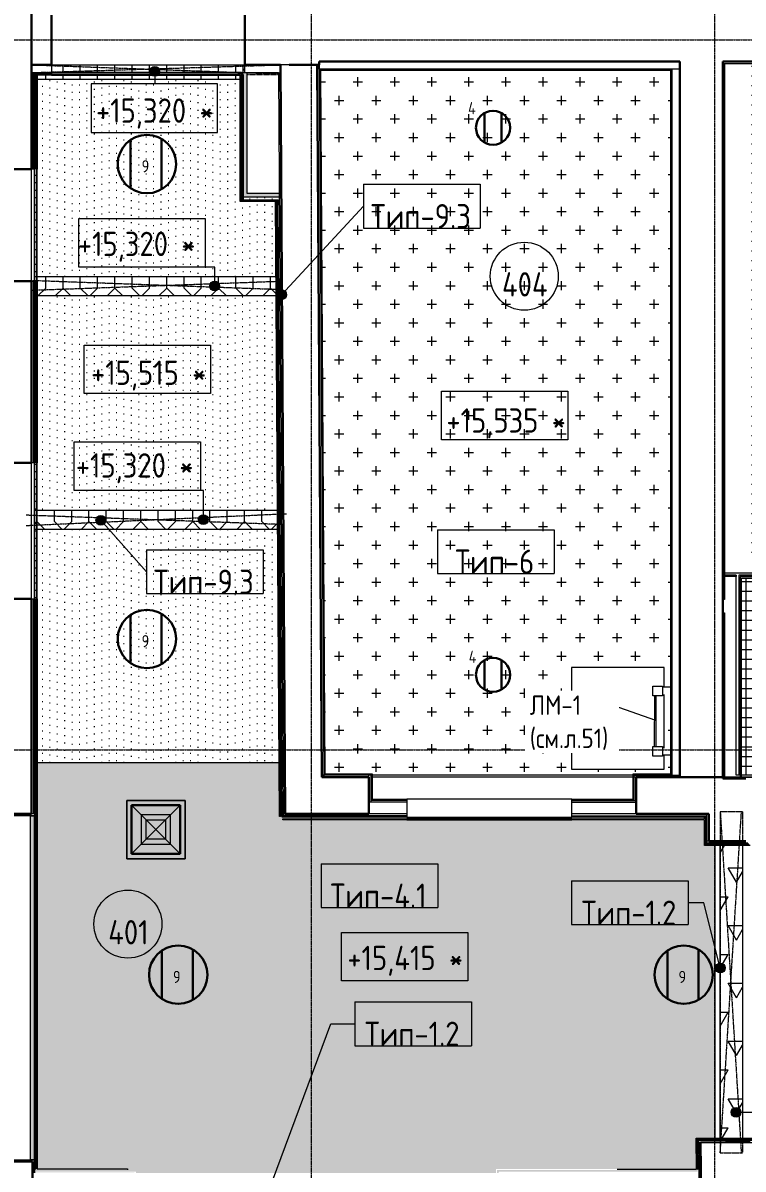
# Model space of a CAD drawing. Header units: millimetres. Extents: x -10051 to 73829, y -4843 to 44223.
# Drawn here: x 32 to 7440, y 8632 to 20419 of the extents above; entities that cross this region are included whole.
import ezdxf

# ---------------------------------------------------------------- set-up
doc = ezdxf.new("R2010")
doc.units = ezdxf.units.MM
for name, pattern in [('ADSK_Линия сетки', [25, 20, -2.5, 0, -2.5]), ('ADSK_Штрих_ш3 п1_5', [4.5, 3, -1.5]), ('ADSK_Штрихпунктирная 2 точки_ш15 п1_5 п1_5 п1_5', [19.5, 15, -1.5, 0, -1.5, 0, -1.5])]:
    doc.linetypes.add(name, pattern=pattern)
for name, color, linetype, lineweight in [('Аннотация', 7, 'Continuous', 20), ('Каркас', 7, 'Continuous', 18), ('Марки', 7, 'Continuous', 20), ('Марки помещений', 7, 'Continuous', 20), ('Оборудование', 7, 'Continuous', 18), ('Оси', 7, 'Continuous', 9), ('Отметки', 7, 'Continuous', 9), ('Перекрытие', 7, 'Continuous', 18), ('Потолки', 7, 'Continuous', 9), ('Потолки штриховка', 7, 'Continuous', 9), ('Стены внутренние', 7, 'Continuous', 18), ('Стены наружные', 7, 'Continuous', 18), ('Стены несущие', 7, 'Continuous', 30), ('Стены отделка', 7, 'Continuous', 30), ('Стены перегородки', 7, 'Continuous', 30), ('Стены штриховка', 7, 'Continuous', 9), ('Узлы', 7, 'Continuous', 18)]:
    doc.layers.add(name, color=color, linetype=linetype, lineweight=lineweight)
doc.layers.add('Линии', color=7, linetype='Continuous', lineweight=9, true_color=0x00a600)
doc.styles.add('GOST Common_1', font='GOST_Common.ttf', dxfattribs={"width": 0.9, "height": 250})
doc.styles.add('GOST Common_2', font='GOST_Common.ttf', dxfattribs={"width": 0.9, "height": 250})
doc.styles.add('GOST Common_3', font='GOST_Common.ttf', dxfattribs={"width": 0.9, "height": 200})
doc.styles.add('GOST Common_4', font='GOST_Common.ttf', dxfattribs={"width": 0.9, "height": 200})
doc.styles.add('GOST Common_B', font='', dxfattribs={"width": 0.9, "height": 250})
doc.styles.get('GOST Common_B').set_extended_font_data('GOST Common', bold=True)
pattern_1 = [(0, (0, 762), (762, 76.2), [7.62, -373.38, 7.62, -373.38]), (0, (76.2, 91.44), (762, 76.2), [7.62, -220.98, 7.62, -525.78]), (0, (152.4, 106.68), (762, 76.2), [7.62, -68.58, 7.62, -678.18]), (0, (457.2, 60.96), (762, 76.2), [7.62, -220.98, 7.62, -525.78]), (0, (533.4, 45.72), (762, 76.2), [7.62, -68.58, 7.62, -678.18])]

# ---------------------------------------------------------------- blocks, each defined once
blk = doc.blocks.new('Стремянка - серия 1_450_3-7_94 - Стремянка СГ-30 2-1906791-План потолков 4-го этажа')
at = {"layer": 'Оборудование'}
for p, q in [((-10, -50), (-10, 50)), ((-10, 50), (90, 50)), ((90, 50), (90, -50)), ((610, 34), (90, 34)), ((90, 16), (610, 16)), ((610, 50), (710, 50)), ((610, -50), (610, 50)), ((710, 50), (710, -50)), ((90, -50), (-10, -50)), ((0, -137), (0, -50)), ((710, -50), (610, -50)), ((700, -136), (700, -50))]:
    blk.add_line(p, q, dxfattribs=at)
blk = doc.blocks.new('Типовая двутавровая балка _АСТО 20-93_ Балки - 100х200Н Б-12-2273928-План потолков 4-го этажа')
at = {"layer": 'Каркас'}
for p, q in [((896, 3), (876, 3)), ((896, -4), (876, -4))]:
    blk.add_line(p, q, dxfattribs=at)
at = {"layer": 'Каркас', "color": 8, "linetype": 'ADSK_Штрих_ш3 п1_5', "lineweight": 9, "true_color": 0x808080}
blk.add_line((916, -50), (1242, -50), dxfattribs=at)
blk = doc.blocks.new('ADSK_Марка_Помещение_ОдноЗначение - Номер-159740-План потолков 4-го этажа')
at = {"layer": 'Марки помещений'}
blk.add_circle((0, 0), 3.5, dxfattribs=at)
blk = doc.blocks.new('Высотные отметки - Рамка-12095-План потолков 4-го этажа')
at = {"layer": 'Аннотация'}
for p, q in [((-6.5, 0), (-6.5, 5)), ((-6.5, 5), (6.5, 5)), ((6.5, 5), (6.5, 0)), ((6.5, 0), (-6.5, 0))]:
    blk.add_line(p, q, dxfattribs=at)
blk = doc.blocks.new('ADSK_Марка_Потолок - ADSK_Марка и Смещение от уровня-155896-План потолков 4-го этажа')
at = {"layer": 'Марки'}
for p, q in [((-6, 4.5), (-6, 0)), ((-6, 4.5), (6, 4.5)), ((6, 4.5), (6, 0)), ((-6, 0), (6, 0))]:
    blk.add_line(p, q, dxfattribs=at)

msp = doc.modelspace()

# ---------------------------------------------------------------- hatches: boundary and pattern name
at = {"layer": 'Марки'}
h = msp.add_hatch(color=256, dxfattribs=at)
edge = h.paths.add_edge_path()
edge.add_arc((2692.62, 17623.281), 50, 0, 360)
h = msp.add_hatch(color=256, dxfattribs=at)
edge = h.paths.add_edge_path()
edge.add_arc((833.586, 15303.994), 50, 0, 360)
h = msp.add_hatch(color=256, dxfattribs=at)
edge = h.paths.add_edge_path()
edge.add_arc((7204.835, 10700.251), 50, 0, 360)
at = {"layer": 'Отметки'}
h = msp.add_hatch(color=256, dxfattribs=at)
edge = h.paths.add_edge_path()
edge.add_arc((1388.589, 19920.489), 50, 0, 360)
h = msp.add_hatch(color=256, dxfattribs=at)
edge = h.paths.add_edge_path()
edge.add_arc((2005.371, 17713.624), 50, 0, 360)
h = msp.add_hatch(color=256, dxfattribs=at)
edge = h.paths.add_edge_path()
edge.add_arc((1888.478, 15310.806), 50, 0, 360)
h = msp.add_hatch(color=256, dxfattribs=at)
edge = h.paths.add_edge_path()
edge.add_arc((7367.391, 9216.297), 50, 0, 360)
at = {"layer": 'Потолки штриховка', "lineweight": 18}
h = msp.add_hatch(dxfattribs=at)
h.set_pattern_fill('FP_49', color=256, style=0, pattern_type=2)
h.set_pattern_definition([(90, (88.9, 88.9), (-88.9, 266.7), [177.8, -355.6]), (135, (177.8, 0), (-266.7, -266.7), [125.724, -251.447]), (45, (177.8, 0), (-266.7, 266.7), [125.724, -251.447]), (45, (88.9, 266.7), (-266.7, 266.7), [125.724, -251.447]), (135, (266.7, 266.7), (-266.7, -266.7), [125.724, -251.447])])
h.paths.add_polyline_path([(2628.931, 15210.342), (2650.799, 15210.342), (2649.514, 15408.859), (180, 15408.859), (180, 15210.342), (2573.413, 15210.342)])
h.paths.add_polyline_path([(2660.799, 15210.342), (2678.8, 15210.342), (2677.514, 15408.859), (2659.514, 15408.859), (2660.388, 15273.859)])
h.paths.add_polyline_path([(170, 15210.342), (170, 15408.859), (152, 15408.859), (152, 15210.342)])
h.paths.add_polyline_path([(152, 17611.342), (170, 17611.342), (169.756, 17809.859), (152, 17809.859), (152, 17612.282)])
h.paths.add_polyline_path([(180, 17611.342), (2635.254, 17611.342), (2633.969, 17809.859), (180, 17809.859), (180, 17614.475)])
h.paths.add_polyline_path([(2645.255, 17611.342), (2663.255, 17611.342), (2661.97, 17809.859), (2643.969, 17809.859), (2644.614, 17710.342)])
h.paths.add_polyline_path([(2048.244, 19837.703), (2268.244, 19837.703), (2268.244, 19882.703), (180, 19882.703), (180, 19837.703), (1490.804, 19837.703)])
h.paths.add_polyline_path([(2280.244, 19837.703), (2289.244, 19838.164), (2289.244, 19887.703), (2294.244, 19887.703), (2294.244, 19987.703), (325.619, 19987.703), (325.932, 19907.703), (2280.244, 19907.703), (2280.244, 19838.994)])
h.paths.add_polyline_path([(170, 19837.703), (170, 19882.703), (152, 19882.703), (152, 19837.703)])
h.paths.add_polyline_path([(325.246, 19892.703), (2268.244, 19892.703), (2268.244, 19895.703), (152, 19895.703), (152, 19892.703), (261.832, 19892.703)])
h.paths.add_polyline_path([(150, 19895.703), (152, 19895.703), (150, 19897.703)])
h = msp.add_hatch(dxfattribs=at)
h.set_pattern_fill('FP_37', color=256, style=0, pattern_type=2)
h.set_pattern_definition([(0, (0, 0), (190.5, 190.5), [95.25, -285.75]), (90, (47.62, -47.62), (-190.5, 190.5), [95.25, -285.75])])
h.paths.add_polyline_path([(3092.377, 19930.655), (3092.299, 19932.655), (3090.364, 19932.655), (3092.364, 19930.668)])
h.paths.add_polyline_path([(6153.034, 12683.783), (6308, 12683.783), (6308, 12693.783), (6310, 12693.783), (6310, 12695.783), (6698, 12695.783), (6698, 12887.711), (6629.565, 12887.651), (6629.565, 12745.02), (5674.565, 12745.02), (5674.565, 13790.02), (6629.565, 13790.02), (6629.565, 13587.894), (6698, 13588.176), (6698, 19930.655), (3092.377, 19930.655), (3139.078, 12695.783), (3621.225, 12695.66), (3621.225, 12693.783), (3623.225, 12693.783), (3623.225, 12683.783), (6134.322, 12683.783)])
h.paths.add_polyline_path([(6700, 12693.783), (6700, 12695.783), (6698, 12695.783)])
h.paths.add_polyline_path([(3137.091, 12693.783), (3139.078, 12695.783), (3137.078, 12695.783)])
h.paths.add_polyline_path([(6698, 12962.711), (6698, 13512.713), (6629.565, 13512.649), (6629.565, 12962.891), (6689.717, 12962.733)])
h.paths.add_polyline_path([(6698, 19930.655), (6700, 19932.655), (6698, 19932.655)])
h = msp.add_hatch(dxfattribs=at)
h.set_pattern_fill('FP_35', color=256, style=0, pattern_type=2)
h.set_pattern_definition([(90, (8772.5, 16375.4), (100, -6e-15), []), (0, (8772.5, 16375.4), (0, -100), [])])
h.paths.add_polyline_path([(9649.706, 12683.264), (10135, 12683.264), (10135, 19404.534), (9750, 19404.534), (9750, 20002.525), (7527.388, 20002.525), (7527.388, 14970.09), (8905, 14970.09), (8905, 14955.09), (8910, 14955.09), (8910, 14725.105), (8905, 14725.105), (8905, 14710.105), (7410, 14710.105), (7410, 12683.264), (8905, 12683.264)])
h = msp.add_hatch(dxfattribs=at)
h.set_pattern_fill('FP_24', color=256, style=0, pattern_type=2)
h.set_pattern_definition(pattern_1)
h.paths.add_polyline_path([(152, 12814.342), (170, 12814.342), (170, 15210.342), (152, 15210.342), (152, 12825.613)])
h.paths.add_polyline_path([(325.246, 12814.342), (2666.311, 12814.342), (2650.799, 15210.342), (180, 15210.342), (180, 12814.342)])
h.paths.add_polyline_path([(2694.312, 12814.342), (2678.8, 15210.342), (2660.799, 15210.342), (2676.312, 12814.342), (2680.388, 12814.342)])
h.paths.add_polyline_path([(2475.409, 15408.859), (2649.514, 15408.859), (2635.254, 17611.342), (180, 17611.342), (180, 15408.859), (325.246, 15408.859)])
h.paths.add_polyline_path([(152, 15408.859), (170, 15408.859), (170, 17611.342), (152, 17611.342), (152, 15419.284)])
h.paths.add_polyline_path([(2659.514, 15408.859), (2677.514, 15408.859), (2663.255, 17611.342), (2645.255, 17611.342), (2658.971, 15492.77)])
h.paths.add_polyline_path([(2658.971, 17809.859), (2661.97, 17809.859), (2656.361, 18582), (2638.97, 18582), (2643.969, 17809.859), (2656.971, 17809.859)])
h.paths.add_polyline_path([(2334.244, 17809.859), (2633.969, 17809.859), (2628.931, 18582), (2270.244, 18582), (2270.244, 18584), (2268.244, 18584), (2268.244, 19837.703), (180, 19837.703), (180, 17809.859), (2299.244, 17809.859)])
h.paths.add_polyline_path([(170, 17809.859), (170, 19837.703), (152, 19837.703), (152, 17809.859)])
h.paths.add_polyline_path([(2658.958, 18582), (2658.971, 18582), (2658.958, 18584), (2656.971, 18582)])
h.paths.add_polyline_path([(2658.971, 18594), (2668.893, 18594), (2668.673, 18628), (2299.244, 18628), (2299.244, 18598), (2656.867, 18598), (2656.971, 18594), (2658.958, 18594)])
h.paths.add_polyline_path([(2289.244, 18594), (2289.244, 19837.703), (2280.244, 19837.703), (2280.244, 18594)])
h = msp.add_hatch(dxfattribs=at)
h.set_pattern_fill('FP_25', color=256, style=0, pattern_type=2)
h.set_pattern_definition(pattern_1)
h.paths.add_polyline_path([(1484.449, 8592.011), (4898.531, 8592.011), (4898.531, 8632.011), (6960.881, 8632.011), (6956.754, 8950), (7149.565, 8950), (7149.565, 11958.783), (7043.494, 11958.783), (7043.494, 12223.783), (2703.915, 12223.783), (2703.915, 12233.783), (7043.494, 12233.783), (7043.494, 12251.783), (2699.954, 12251.783), (2699.941, 12253.783), (2697.937, 12254.361), (2694.312, 12814.342), (2676.312, 12814.342), (2679.916, 12257.627), (2669.916, 12257.563), (2666.311, 12814.342), (180, 12814.342), (180, 8635), (1108.065, 8635), (1108.065, 8625), (161.565, 8625), (161.565, 8607), (1194.565, 8607), (1194.565, 8605), (1196.565, 8605), (1196.565, 8592.011)])
h.paths.add_polyline_path([(1175.082, 8592.011), (1179.565, 8592.011), (1179.565, 8595), (140, 8594.97), (140, 8592.011), (325.246, 8592.011)])
h.paths.add_polyline_path([(6974.245, 8604.011), (6976.272, 8602.011), (6976.012, 8604.011)])
h.paths.add_polyline_path([(4926.531, 8592.011), (4926.531, 8602.011), (4928.531, 8602.011), (4928.531, 8604.011), (6974.245, 8604.011), (6973.882, 8622.011), (4908.531, 8622.011), (4908.531, 8592.011)])
h.paths.add_polyline_path([(159.565, 8605), (161.565, 8607), (159.565, 8607)])
h.paths.add_polyline_path([(6971.95, 8632.011), (6973.882, 8632.011), (6970.882, 8935), (6971.95, 8935), (6971.95, 8937), (7149.565, 8937), (7149.168, 8940), (6966.885, 8940), (6970.882, 8632.011)])
h.paths.add_polyline_path([(170, 8635), (170, 12814.342), (152, 12814.342), (152, 12286.928), (161.565, 12286.928), (161.565, 8635)])
h.paths.add_polyline_path([(149.565, 8726.809), (149.565, 8726.928), (140, 8726.831)])
h.paths.add_polyline_path([(7056.494, 12251.783), (7058.494, 12253.783), (7056.494, 12253.783)])
h.paths.add_polyline_path([(7058.494, 11968.783), (7149.565, 11968.783), (7149.565, 11971.783), (7058.494, 11971.783), (7058.494, 11973.783), (7056.494, 11973.783), (7056.494, 12251.783), (7053.494, 12251.783), (7053.494, 11968.783)])
at = {"layer": 'Потолки штриховка', "lineweight": 18, "true_color": 0x787878}
h = msp.add_hatch(dxfattribs=at)
h.set_pattern_fill('FP_50', color=8, style=0, pattern_type=2)
h.set_pattern_definition([(60, (0, 0), (-171.45, 296.96), [171.45, -171.45]), (120, (0, 0), (-342.9, 6e-05), [171.45, -171.45]), (0, (-85.72, 148.48), (171.45, 296.96), [171.45, -171.45])])
h.paths.add_polyline_path([(16014.835, 8790.238), (16014.835, 8808.238), (15784.835, 8808.238), (15785.555, 8790.238)])
h.paths.add_polyline_path([(13119.116, 8790.238), (13214.835, 8790.238), (13214.835, 8808.238), (12984.835, 8808.238), (12985.553, 8790.238)])
h.paths.add_polyline_path([(10232.485, 8790.238), (10414.835, 8790.238), (10414.835, 8808.238), (10184.835, 8808.238), (10185.635, 8790.238)])
h.paths.add_polyline_path([(10414.835, 8818.238), (10414.835, 12203.264), (10184.835, 12203.264), (10184.835, 8818.238), (10232.485, 8818.238)])
h.paths.add_polyline_path([(15784.835, 8818.238), (16014.835, 8818.238), (16013.911, 12596.185), (15784.835, 12596.788), (15784.835, 8995.435)])
h.paths.add_polyline_path([(13214.835, 8818.238), (13214.835, 12590.554), (12984.835, 12591.159), (12984.835, 8818.238), (13146.378, 8818.238)])
h.paths.add_polyline_path([(7434.835, 8937), (7434.071, 8940), (7204.835, 8940), (7205.738, 8937), (7431.186, 8937)])
h.paths.add_polyline_path([(7225.892, 8950), (7434.835, 8950), (7434.835, 11958.783), (7204.835, 11958.783), (7204.835, 8950), (7206.715, 8950)])
h.paths.add_polyline_path([(21714.835, 10922.75), (21714.835, 10925.75), (21484.835, 10925.75), (21484.835, 10922.75), (21490.433, 10922.75)])
h.paths.add_polyline_path([(18734.835, 10922.75), (18964.835, 10922.75), (18964.835, 10925.75), (18734.835, 10925.75)])
h.paths.add_polyline_path([(18742.165, 10935.75), (18964.835, 10935.75), (18964.835, 12588.416), (18734.835, 12589.022), (18734.835, 10935.75)])
h.paths.add_polyline_path([(21484.835, 10935.75), (21714.835, 10935.75), (21714.835, 12581.176), (21484.835, 12581.782), (21484.835, 11788.8)])
h.paths.add_polyline_path([(7278.494, 11968.783), (7434.835, 11968.783), (7433.933, 11971.783), (7204.835, 11971.783), (7204.835, 11968.783)])
h.paths.add_polyline_path([(10414.835, 12213.264), (10414.035, 12216.264), (10184.835, 12216.264), (10184.835, 12213.264), (10413.835, 12213.264)])
h.paths.add_polyline_path([(13214.835, 12600.554), (13213.716, 12603.557), (12984.835, 12604.159), (12984.835, 12601.159), (13213.536, 12600.557)])
at = {"layer": 'Стены внутренние'}
for points in [[(2334.244, 18628), (2334.244, 19907.703), (2294.244, 19907.703), (2294.244, 18628), (2299.244, 18633), (2299.244, 18628)], [(2668.673, 18628), (2668.414, 18668), (2334.244, 18668), (2334.244, 18628), (2660.388, 18628)], [(130.495, 8726.928), (149.565, 8726.928), (149.565, 12263.959), (109.565, 12263.959), (109.565, 8726.928)]]:
    msp.add_hatch(color=256, dxfattribs=at).paths.add_polyline_path(points)
at = {"layer": 'Узлы', "true_color": 0x939393}
h = msp.add_hatch(color=252, dxfattribs=at)
h.paths.add_polyline_path([(1099.565, 11823.783), (1699.565, 11823.783), (1699.565, 12423.783), (1099.565, 12423.783), (1099.565, 11873.783)])
h.paths.add_polyline_path([(1149.565, 11873.783), (1149.565, 12373.783), (1649.565, 12373.783), (1649.565, 11873.783)])
h.paths.add_polyline_path([(1249.565, 11973.783), (1549.565, 11973.783), (1549.565, 12273.783), (1249.565, 12273.783), (1249.565, 12023.783)])
h.paths.add_polyline_path([(1499.565, 12023.783), (1299.565, 12023.783), (1299.565, 12223.783), (1499.565, 12223.783)])

# ---------------------------------------------------------------- linework, layer by layer
at = {"layer": 'Аннотация', "lineweight": 9}
for p, q in [((6103.445, 13398.726), (5775.573, 13398.726)), ((6541.941, 13246.142), (6103.445, 13398.726))]:
    msp.add_line(p, q, dxfattribs=at)
at = {"layer": 'Линии', "color": 7, "linetype": 'ADSK_Штрихпунктирная 2 точки_ш15 п1_5 п1_5 п1_5'}
for p, q in [((120, 19987.703), (2678.301, 19894.459)), ((120, 19907.703), (2680, 19987.703)), ((120, 17670), (2694.358, 17763.829)), ((130, 17771.342), (2674.82, 17678.589)), ((64.565, 15250.342), (2741.804, 15371.964)), ((2690.476, 15260.342), (64.565, 15356.05)), ((7204.835, 12306.839), (7421.305, 8797.821)), ((7204.835, 8797.821), (7422.946, 12306.839)), ((7434.835, 12306.839), (7204.835, 12306.839)), ((7204.835, 12306.839), (7204.835, 8797.821)), ((7434.835, 12306.839), (7434.835, 8797.821)), ((7204.835, 8797.821), (7434.835, 8797.821))]:
    msp.add_line(p, q, dxfattribs=at)
at = {"layer": 'Линии', "color": 1, "lineweight": 30, "true_color": 0xff0000}
for p, q in [((4779.094, 19189.669), (4779.094, 19491.725)), ((4954.094, 19188.624), (4954.094, 19492.77)), ((1138.898, 14331.713), (1138.898, 13835.332)), ((1458.898, 13824.57), (1458.898, 14342.475)), ((4779.094, 13563.261), (4779.094, 13865.318)), ((4954.094, 13562.216), (4954.094, 13866.363)), ((6660.841, 10878.945), (6660.841, 10382.564)), ((6980.841, 10371.802), (6980.841, 10889.706))]:
    msp.add_line(p, q, dxfattribs=at)
at = {"layer": 'Линии', "color": 5, "lineweight": 30, "true_color": 0x0000ff}
for p, q in [((1138.898, 19215.268), (1138.898, 18718.887)), ((1458.898, 18708.125), (1458.898, 19226.029)), ((1649.565, 12373.783), (1149.565, 12373.783)), ((1149.565, 12373.783), (1149.565, 11873.783)), ((1649.565, 11873.783), (1649.565, 12373.783)), ((1149.565, 11873.783), (1649.565, 11873.783)), ((1460.841, 10878.945), (1460.841, 10382.564)), ((1780.841, 10371.802), (1780.841, 10889.706))]:
    msp.add_line(p, q, dxfattribs=at)
at = {"layer": 'Линии', "color": 7, "lineweight": 18}
for p, q in [((1099.565, 12423.783), (1699.565, 12423.783)), ((1099.565, 11823.783), (1099.565, 12423.783)), ((1699.565, 12423.783), (1699.565, 11823.783)), ((1149.565, 12373.783), (1649.565, 11873.783)), ((1649.565, 12373.783), (1149.565, 11873.783)), ((1699.565, 11823.783), (1099.565, 11823.783))]:
    msp.add_line(p, q, dxfattribs=at)
at = {"layer": 'Линии', "color": 7}
for p, q in [((1699.565, 12423.783), (1099.565, 12423.783)), ((1099.565, 12423.783), (1099.565, 11823.783)), ((1699.565, 11823.783), (1699.565, 12423.783)), ((1149.565, 11873.783), (1149.565, 12373.783)), ((1149.565, 12373.783), (1649.565, 12373.783)), ((1249.565, 12273.783), (1249.565, 11973.783)), ((1549.565, 12273.783), (1249.565, 12273.783)), ((1549.565, 11973.783), (1549.565, 12273.783)), ((1649.565, 12373.783), (1649.565, 11873.783)), ((1299.565, 12223.783), (1499.565, 12223.783)), ((1299.565, 12023.783), (1299.565, 12223.783)), ((1499.565, 12223.783), (1499.565, 12023.783)), ((1499.565, 12023.783), (1299.565, 12023.783)), ((1249.565, 11973.783), (1549.565, 11973.783)), ((1099.565, 11823.783), (1699.565, 11823.783)), ((1649.565, 11873.783), (1149.565, 11873.783))]:
    msp.add_line(p, q, dxfattribs=at)
at = {"layer": 'Линии', "color": 1, "lineweight": 30, "true_color": 0xff0000}
for centre, radius in [((4867.499, 19340.697), 175), ((1307.426, 14083.523), 300), ((4867.499, 13714.289), 175), ((6829.369, 10630.754), 300)]:
    msp.add_circle(centre, radius, dxfattribs=at)
at = {"layer": 'Линии', "color": 5, "lineweight": 30, "true_color": 0x0000ff}
for centre in [(1307.426, 18967.077), (1629.369, 10630.754)]:
    msp.add_circle(centre, 300, dxfattribs=at)
at = {"layer": 'Марки'}
for p, q in [((2692.62, 17623.281), (3535.387, 18533.922)), ((833.586, 15303.994), (1302.315, 14774.527)), ((7035.651, 11370.752), (6876.544, 11370.752)), ((7204.835, 10700.251), (7035.651, 11370.752)), ((2600.375, 8511), (3200.463, 10125.863)), ((3200.463, 10125.863), (3446.454, 10125.863))]:
    msp.add_line(p, q, dxfattribs=at)
for centre in [(2692.62, 17623.281), (833.586, 15303.994), (7204.835, 10700.251)]:
    msp.add_circle(centre, 50, dxfattribs=at)
at = {"layer": 'Оси', "linetype": 'ADSK_Линия сетки'}
for p, q in [((2999.565, -3698.875), (2999.565, 44222.998)), ((7149.565, -3698.875), (7149.565, 21707.143)), ((-9251.096, 20245), (56004.853, 20245)), ((-9251.096, 12945), (56004.853, 12945))]:
    msp.add_line(p, q, dxfattribs=at)
at = {"layer": 'Отметки', "lineweight": 20}
for p, q in [((1388.589, 19920.489), (1388.589, 19791.613)), ((1388.589, 19791.613), (1384.481, 19791.613)), ((2005.371, 17906.01), (1257.321, 17906.01)), ((2005.371, 17713.624), (2005.371, 17906.01)), ((1888.478, 15610.74), (1208.188, 15610.74)), ((1888.478, 15310.806), (1888.478, 15610.74)), ((7367.391, 9216.297), (7725.239, 9216.297))]:
    msp.add_line(p, q, dxfattribs=at)
at = {"layer": 'Отметки'}
for centre in [(1388.589, 19920.489), (2005.371, 17713.624), (1888.478, 15310.806), (7367.391, 9216.297)]:
    msp.add_circle(centre, 50, dxfattribs=at)
at = {"layer": 'Перекрытие'}
for p, q in [((7410.02, 12663.605), (7250, 12663.605)), ((10123.006, 12663.605), (7422, 12663.605))]:
    msp.add_line(p, q, dxfattribs=at)
at = {"layer": 'Потолки'}
for p, q in [((2294.244, 19987.703), (2294.244, 19907.703)), ((170, 19837.703), (152, 19837.703)), ((2268.244, 19837.703), (180, 19837.703)), ((2289.244, 19837.703), (2280.244, 19837.703)), ((152, 17809.859), (170, 17809.859)), ((180, 17809.859), (2633.969, 17809.859)), ((2643.969, 17809.859), (2661.97, 17809.859)), ((170, 17611.342), (151.836, 17611.342)), ((2635.254, 17611.342), (180, 17611.342)), ((2663.255, 17611.342), (2645.255, 17611.342)), ((152, 15408.859), (170, 15408.859)), ((180, 15408.859), (2649.514, 15408.859)), ((2659.514, 15408.859), (2677.514, 15408.859)), ((170, 15210.342), (152, 15210.342)), ((2650.799, 15210.342), (180, 15210.342)), ((2678.8, 15210.342), (2660.799, 15210.342)), ((7410, 14710.105), (8905, 14710.105)), ((6629.565, 13790.02), (5674.565, 13790.02)), ((5674.565, 13790.02), (5674.565, 12745.02)), ((6629.565, 13587.894), (6629.565, 13790.02)), ((6629.565, 12962.272), (6629.565, 13513.295)), ((6629.565, 12745.02), (6629.565, 12887.891)), ((152, 12814.342), (170, 12814.342)), ((180, 12814.342), (2666.311, 12814.342)), ((2676.312, 12814.342), (2694.489, 12814.342)), ((5674.565, 12745.02), (6629.565, 12745.02)), ((6308, 12683.783), (3623.225, 12683.783)), ((10135, 12683.264), (7410, 12683.264)), ((7149.565, 11971.783), (7149.565, 11968.783)), ((7149.565, 11958.783), (7149.565, 8950)), ((7204.835, 11968.783), (7204.835, 11971.783)), ((7204.835, 8950), (7204.835, 11958.783)), ((7434.835, 11971.783), (7434.835, 11968.783)), ((7434.835, 11958.783), (7434.835, 8950)), ((7149.565, 8940), (7149.565, 8937)), ((7204.835, 8937), (7204.835, 8940)), ((7434.835, 8940), (7434.835, 8937))]:
    msp.add_line(p, q, dxfattribs=at)
at = {"layer": 'Стены внутренние'}
for p, q in [((325.932, 19987.703), (2313.932, 19987.703)), ((2268.244, 19892.703), (325.619, 19892.703)), ((325.619, 19882.703), (2268.244, 19882.703)), ((120, 17764.327), (120, 18914.327)), ((170, 18914.327), (170, 17764.327)), ((180, 17764.327), (180, 18914.327)), ((120, 14495.002), (120, 15895.002)), ((170, 15895.002), (170, 14495.002)), ((180, 14495.002), (180, 15895.002)), ((6308, 12663.783), (3623.225, 12663.783)), ((5680, 12233.783), (3980, 12233.783)), ((3980, 12223.783), (5680, 12223.783))]:
    msp.add_line(p, q, dxfattribs=at)
at = {"layer": 'Стены наружные'}
for p, q in [((2280.244, 19907.703), (325.619, 19907.703)), ((325.619, 19895.703), (2268.244, 19895.703)), ((2268.244, 19895.703), (2268.244, 19907.703)), ((2268.244, 19895.703), (2268.244, 19892.703)), ((2280.244, 19882.703), (2280.244, 19907.703)), ((152, 17764.327), (152, 18914.327)), ((152, 14495.002), (152, 15895.002)), ((7422, 12660.264), (7422, 14713.105)), ((7422, 14713.105), (8922, 14713.105)), ((7410, 12681.264), (7410, 12648.783)), ((10123, 12660.264), (7422, 12660.264)), ((5680, 12435.783), (3980, 12435.783)), ((3980, 12251.783), (5680, 12251.783))]:
    msp.add_line(p, q, dxfattribs=at)
at = {"layer": 'Стены несущие'}
for p, q in [((120, 25594), (120, 18914.327)), ((325.932, 20497.703), (325.932, 19987.703)), ((2313.932, 19987.703), (2313.932, 20497.703)), ((325.932, 19987.703), (120, 19987.703)), ((2680, 19987.703), (2313.932, 19987.703)), ((2729.739, 12283.783), (2680, 19987.703)), ((2772.436, 19987.297), (2772.434, 19987.703)), ((2772.434, 19987.703), (3060.008, 19987.703)), ((3079.685, 19988.858), (2772.436, 19987.297)), ((3060.008, 19987.703), (3107.293, 12663.783)), ((3079.685, 20022.655), (6789.685, 20022.655)), ((3079.685, 19988.858), (3079.685, 20022.655)), ((6790, 20022.525), (3362.265, 20022.525)), ((6790, 12663.783), (6790, 20022.525)), ((7716.067, 20022.525), (7230, 20022.525)), ((7230, 20022.525), (7230, 12648.783)), ((120, 18914.327), (-390, 18914.327)), ((-390, 17764.327), (120, 17764.327)), ((120, 17764.327), (120, 15895.002)), ((120, 15895.002), (-390, 15895.002)), ((-390, 14495.002), (120, 14495.002)), ((120, 14495.002), (120, 12283.783)), ((3107.293, 12663.783), (3591.225, 12663.783)), ((3591.225, 12663.783), (3591.225, 12283.783)), ((6339.565, 12283.783), (6339.565, 12663.783)), ((7230, 12663.783), (6339.565, 12663.783)), ((7230, 12648.783), (7468.494, 12648.783)), ((120, 12283.783), (-390, 12283.783)), ((3591.225, 12283.783), (2729.739, 12283.783)), ((7088.494, 12283.783), (6339.565, 12283.783)), ((7088.494, 12003.783), (7088.494, 12283.783)), ((7468.494, 12003.783), (7088.494, 12003.783)), ((7002.343, 8904.915), (7512.3, 8911.534)), ((7087.192, 2367.242), (7002.343, 8904.915)), ((-6266.795, 8708.59), (130.495, 8708.59)), ((130.495, 8708.59), (137.24, 7290.186))]:
    msp.add_line(p, q, dxfattribs=at)
at = {"layer": 'Стены отделка', "lineweight": 9}
for p, q in [((120, 19987.703), (325.619, 19987.703)), ((325.619, 19987.703), (325.619, 19895.703)), ((2314.244, 19907.703), (2314.244, 19987.703)), ((2680, 19987.703), (2680, 19907.703)), ((3060.008, 19987.703), (3080.008, 19987.832)), ((3107.284, 12663.783), (3060.008, 19987.703)), ((3079.685, 19942.655), (3079.685, 19988.858)), ((3090.299, 19942.655), (3079.685, 19942.655)), ((3080.008, 19987.832), (3127.284, 12663.912)), ((3092.377, 19930.655), (3139.078, 12695.783)), ((6698, 19930.655), (3092.377, 19930.655)), ((6698, 12695.783), (6698, 19930.655)), ((6790, 19942.655), (6700, 19942.655)), ((6710, 12683.783), (6710, 19942.655)), ((6789.685, 20022.655), (6789.685, 19942.655)), ((7230, 20002.525), (7716.067, 20002.525)), ((7250, 20002.525), (7250, 14490.081)), ((120, 19907.703), (325.619, 19907.703)), ((140, 19907.703), (325.619, 19907.703)), ((140, 19895.703), (140, 19907.703)), ((325.619, 19895.703), (152, 19895.703)), ((152, 19895.703), (152, 19892.703)), ((152, 19892.703), (325.619, 19892.703)), ((152, 19882.703), (152, 18914.327)), ((170, 19882.703), (152, 19882.703)), ((170, 18914.327), (170, 19882.703)), ((325.619, 19882.703), (180, 19882.703)), ((180, 19882.703), (180, 18914.327)), ((325.619, 19892.703), (325.619, 19882.703)), ((2268.244, 18584), (2268.244, 19882.703)), ((2268.244, 19882.703), (2280.244, 19882.703)), ((2280.244, 19882.703), (2280.244, 18594)), ((2289.244, 18588), (2289.244, 19887.703)), ((2289.244, 19887.703), (2299.244, 19887.703)), ((2294.244, 18628), (2294.244, 19907.703)), ((2294.244, 19907.703), (2660.388, 19907.703)), ((2299.244, 19887.703), (2299.244, 18598)), ((2334.244, 19907.703), (2334.244, 18668)), ((2660.388, 19907.703), (2709.877, 12263.783)), ((2680, 19907.703), (2680.388, 19907.703)), ((2680.388, 19907.703), (2729.748, 12283.783)), ((152, 18914.327), (120, 18914.327)), ((180, 18914.327), (170, 18914.327)), ((2678.117, 18628), (2294.244, 18628)), ((2334.244, 18668), (2678.117, 18668)), ((2678.117, 18668), (2678.117, 18628)), ((2656.971, 18582), (2270.244, 18582)), ((2280.244, 18594), (2668.893, 18594)), ((2628.931, 18588), (2289.244, 18588)), ((2299.244, 18598), (2656.867, 18598)), ((2669.916, 12257.563), (2628.931, 18588)), ((2656.932, 18588), (2638.931, 18588)), ((2638.931, 18588), (2679.916, 12257.627)), ((2656.867, 18598), (2656.932, 18588)), ((2697.941, 12253.783), (2656.971, 18582)), ((120, 17764.327), (152, 17764.327)), ((152, 17764.327), (152, 15895.002)), ((170, 15895.002), (170, 17764.327)), ((170, 17764.327), (180, 17764.327)), ((180, 17764.327), (180, 15895.002)), ((152, 15895.002), (120, 15895.002)), ((180, 15895.002), (170, 15895.002)), ((7250, 14765.105), (8870, 14765.105)), ((7370, 14725.105), (7250, 14725.105)), ((7370, 12681.264), (7370, 14725.105)), ((8910, 14725.105), (7410, 14725.105)), ((7410, 14725.105), (7410, 12681.264)), ((120, 14495.002), (152, 14495.002)), ((152, 14495.002), (152, 12283.783)), ((170, 8635), (170, 14495.002)), ((170, 14495.002), (180, 14495.002)), ((180, 14495.002), (180, 8635)), ((7250, 14490.081), (7230, 14490.081)), ((7230, 14352.581), (7250, 14352.581)), ((7250, 14352.581), (7250, 12648.783)), ((3127.284, 12663.912), (3107.284, 12663.783)), ((3117.284, 12663.783), (3117.284, 12683.783)), ((3611.225, 12683.783), (3117.284, 12683.783)), ((3139.078, 12695.783), (3621.225, 12695.783)), ((3591.225, 12663.783), (3591.225, 12683.783)), ((3611.225, 12683.783), (3611.225, 12403.783)), ((3623.225, 12693.783), (3623.225, 12435.783)), ((6308, 12435.783), (6308, 12693.783)), ((6310, 12695.783), (6698, 12695.783)), ((6320, 12423.783), (6320, 12683.783)), ((6320, 12683.783), (6790, 12683.783)), ((6339.565, 12663.783), (6320, 12663.783)), ((6340, 12663.783), (6340, 12403.783)), ((7410, 12681.264), (7370, 12681.264)), ((3621.225, 12423.783), (3611.225, 12423.783)), ((3623.225, 12435.783), (3980, 12435.783)), ((3980, 12435.783), (3980, 12403.783)), ((5680, 12403.783), (5680, 12435.783)), ((5680, 12435.783), (6308, 12435.783)), ((6320, 12423.783), (6340, 12423.783)), ((149.565, 12263.783), (-270, 12263.783)), ((109.565, 8726.928), (109.565, 12263.959)), ((109.565, 12263.959), (149.565, 12263.959)), ((140, 12283.783), (120, 12283.783)), ((149.565, 12283.783), (149.565, 12286.928)), ((149.565, 12286.928), (161.565, 12286.928)), ((152, 12283.783), (149.565, 12283.783)), ((149.565, 8595), (149.565, 12263.959)), ((161.565, 12286.928), (161.565, 8635)), ((2700, 12283.783), (2729.739, 12283.783)), ((2700, 12263.783), (2700, 12283.783)), ((2709.877, 12263.783), (2700, 12263.783)), ((2729.748, 12283.783), (2709.748, 12283.653)), ((3980, 12283.783), (3980, 12251.783)), ((5680, 12251.783), (5680, 12283.783)), ((7056.494, 12263.783), (7068.494, 12263.783)), ((7068.494, 11983.783), (7068.494, 12283.783)), ((2679.916, 12257.627), (2669.916, 12257.563)), ((3980, 12251.783), (2699.954, 12251.783)), ((2703.915, 12233.783), (3980, 12233.783)), ((2703.915, 12223.783), (2703.915, 12233.783)), ((3980, 12223.783), (2703.915, 12223.783)), ((3980, 12233.783), (3980, 12223.783)), ((7043.494, 12251.783), (5680, 12251.783)), ((5680, 12233.783), (7043.494, 12233.783)), ((5680, 12223.783), (5680, 12233.783)), ((7043.494, 12223.783), (5680, 12223.783)), ((7043.494, 12233.783), (7043.494, 12251.783)), ((7043.494, 11958.783), (7043.494, 12223.783)), ((7056.494, 12251.783), (7053.494, 12251.783)), ((7053.494, 12251.783), (7053.494, 11968.783)), ((7056.494, 11973.783), (7056.494, 12251.783)), ((7513.494, 11958.783), (7043.494, 11958.783)), ((7053.494, 11968.783), (7503.494, 11968.783)), ((7498.494, 11971.783), (7058.494, 11971.783)), ((7088.494, 12003.783), (7068.494, 12003.783)), ((7488.494, 11983.783), (7068.494, 11983.783)), ((6960.881, 8632.011), (6956.754, 8950)), ((6956.754, 8950), (7565, 8950)), ((6966.885, 8940), (6970.882, 8632.011)), ((7555, 8940), (6966.885, 8940)), ((6973.882, 8632.011), (6969.95, 8935)), ((6971.924, 8937), (7550, 8937)), ((6982.081, 8925), (7091.15, 521.106)), ((7540, 8925), (6982.081, 8925)), ((6982.34, 8905), (6982.34, 8925)), ((6982.34, 8905), (7540, 8905)), ((6982.345, 8904.656), (7002.343, 8904.915)), ((7002.343, 8904.915), (7111.148, 521.365)), ((-249.952, 8727.764), (150.408, 8726.806)), ((149.565, 8726.928), (109.565, 8726.928)), ((150.408, 8726.806), (151.035, 8595.065)), ((130.503, 8706.854), (-249.999, 8707.764)), ((161.565, 8635), (170, 8635)), ((180, 8635), (1108.065, 8635)), ((1108.065, 8635), (1108.065, 8625)), ((6146.031, 8632.011), (6960.881, 8632.011)), ((6970.882, 8632.011), (6973.882, 8632.011))]:
    msp.add_line(p, q, dxfattribs=at)
at = {"layer": 'Стены перегородки', "lineweight": 18}
for p, q in [((3980, 12403.783), (3591.225, 12403.783)), ((3980, 12403.783), (3980, 12283.783)), ((5680, 12283.783), (5680, 12403.783)), ((5680, 12403.783), (6340, 12403.783)), ((6340, 12403.783), (6340, 12283.783)), ((3980, 12283.783), (3591.225, 12283.783)), ((6339.565, 12283.783), (5680, 12283.783))]:
    msp.add_line(p, q, dxfattribs=at)
at = {"layer": 'Стены штриховка'}
for p, q in [((2772.434, 19987.703), (2680, 19987.703)), ((6700, 19942.655), (3090.299, 19942.655)), ((3090.364, 19932.655), (3137.091, 12693.783)), ((6700, 19932.655), (3090.364, 19932.655)), ((6700, 12693.783), (6700, 19932.655)), ((140, 18914.327), (140, 19895.703)), ((140, 19892.703), (152, 19892.703)), ((140, 19882.703), (152, 19882.703)), ((325.619, 19897.703), (150, 19897.703)), ((150, 19897.703), (150, 19892.703)), ((150, 19882.703), (150, 18914.327)), ((2270.244, 18582), (2270.244, 19882.703)), ((2658.958, 18584), (2268.244, 18584)), ((2268.244, 18582), (2268.244, 18584)), ((2270.244, 18582), (2268.244, 18582)), ((2699.954, 12251.783), (2658.958, 18584)), ((140, 17764.327), (140, 15895.002)), ((150, 17764.327), (150, 15895.002)), ((7370, 14738.105), (7250, 14738.105)), ((7370, 14738.105), (7370, 14725.105)), ((8897, 14738.105), (7397, 14738.105)), ((7397, 14738.105), (7397, 12681.264)), ((140, 14495.002), (140, 12283.783)), ((150, 14495.002), (150, 12283.783)), ((3137.091, 12693.783), (3623.225, 12693.783)), ((3621.225, 12695.783), (3621.225, 12433.783)), ((3621.225, 12695.783), (3623.225, 12695.783)), ((3623.225, 12695.783), (3623.225, 12693.783)), ((6308, 12693.783), (6308, 12695.783)), ((6308, 12695.783), (6310, 12695.783)), ((6308, 12693.783), (6700, 12693.783)), ((6310, 12433.783), (6310, 12695.783)), ((3621.225, 12433.783), (3980, 12433.783)), ((3980, 12423.783), (3621.225, 12423.783)), ((5680, 12433.783), (6310, 12433.783)), ((5680, 12423.783), (6320, 12423.783)), ((149.565, 12283.783), (140, 12283.783)), ((149.565, 12283.783), (149.565, 12263.959)), ((159.565, 12286.928), (159.565, 8635)), ((3980, 12263.783), (2709.877, 12263.783)), ((5680, 12263.783), (7056.494, 12263.783)), ((7043.494, 12263.783), (7043.494, 12251.783)), ((7053.494, 12263.783), (7053.494, 12251.783)), ((3980, 12253.783), (2697.941, 12253.783)), ((2697.954, 12251.783), (2697.941, 12253.783)), ((2699.954, 12251.783), (2697.954, 12251.783)), ((7043.494, 12253.783), (5680, 12253.783)), ((7058.494, 12253.783), (7053.494, 12253.783)), ((7058.494, 11971.783), (7058.494, 12253.783)), ((7500.494, 11973.783), (7056.494, 11973.783)), ((7056.494, 11971.783), (7056.494, 11973.783)), ((7058.494, 11971.783), (7056.494, 11971.783)), ((6969.95, 8935), (6969.924, 8937)), ((6969.924, 8937), (6971.924, 8937)), ((6969.95, 8935), (7552, 8935)), ((6975.882, 8632.011), (6971.924, 8937)), ((149.565, 8635), (161.565, 8635)), ((6985.883, 8632.011), (6973.882, 8632.011))]:
    msp.add_line(p, q, dxfattribs=at)

# ---------------------------------------------------------------- block references
at = {"layer": 'Каркас', "color": 8, "linetype": 'ADSK_Штрих_ш3 п1_5', "lineweight": 9, "true_color": 0x808080}
msp.add_blockref('Типовая двутавровая балка _АСТО 20-93_ Балки - 100х200Н Б-12-2273928-План потолков 4-го этажа', (1418.164, 19937.703), dxfattribs=at)
at = {"layer": 'Марки', "xscale": 99.99999999999993, "yscale": 99.99999999999993, "zscale": 99.99999999999993}
for p in [(4135.387, 18308.922), (4895.15, 14755.972), (1902.315, 14549.527), (3699.653, 11320.936), (6276.544, 11145.752), (4046.454, 9900.863)]:
    msp.add_blockref('ADSK_Марка_Потолок - ADSK_Марка и Смещение от уровня-155896-План потолков 4-го этажа', p, dxfattribs=at)
at = {"layer": 'Марки помещений', "xscale": 99.99999999999993, "yscale": 99.99999999999993, "zscale": 99.99999999999993}
for p in [(5189.357, 17813.674), (1111.87, 11151.09)]:
    msp.add_blockref('ADSK_Марка_Помещение_ОдноЗначение - Номер-159740-План потолков 4-го этажа', p, dxfattribs=at)
at = {"layer": 'Оборудование', "rotation": 89.84916251675088}
msp.add_blockref('Стремянка - серия 1_450_3-7_94 - Стремянка СГ-30 2-1906791-План потолков 4-го этажа', (6560.591, 12888.073), dxfattribs=at)
at = {"layer": 'Отметки', "lineweight": 20, "extrusion": (0, 0, -1), "xscale": 99.99999999999993, "yscale": 99.99999999999993, "zscale": 99.99999999999993, "rotation": 180}
msp.add_blockref('Высотные отметки - Рамка-12095-План потолков 4-го этажа', (-1384.481, 19791.613), dxfattribs=at)
at = {"layer": 'Отметки', "lineweight": 20, "xscale": 99.99999999999993, "yscale": 99.99999999999993, "zscale": 99.99999999999993}
for p in [(1257.321, 17906.01), (1312.406, 16606.295), (4988.861, 16132.681), (1208.188, 15610.74), (3959.979, 10566.222)]:
    msp.add_blockref('Высотные отметки - Рамка-12095-План потолков 4-го этажа', p, dxfattribs=at)

# ---------------------------------------------------------------- texts
at = {"layer": 'Аннотация', "lineweight": 9, "char_height": 125, "width": 175.5, "attachment_point": 5, "line_spacing_factor": 1.022766, "style": 'GOST Common_4'}
for s, insert in [('\\pt180,360,540,720,900,1080,1260,1440,1620,1800,1980,2160,2340,2520,2700,2880,3060,3240,3420,3600,3780,3960,4140,4320,4500,4680,4860,5040,5220,5400,5580,5760;4 ', (4650.885, 19542.342)), ('\\pt180,360,540,720,900,1080,1260,1440,1620,1800,1980,2160,2340,2520,2700,2880,3060,3240,3420,3600,3780,3960,4140,4320,4500,4680,4860,5040,5220,5400,5580,5760;9 ', (1292.709, 18944.451)), ('\\pt180,360,540,720,900,1080,1260,1440,1620,1800,1980,2160,2340,2520,2700,2880,3060,3240,3420,3600,3780,3960,4140,4320,4500,4680,4860,5040,5220,5400,5580,5760;9 ', (1292.709, 14060.896)), ('\\pt180,360,540,720,900,1080,1260,1440,1620,1800,1980,2160,2340,2520,2700,2880,3060,3240,3420,3600,3780,3960,4140,4320,4500,4680,4860,5040,5220,5400,5580,5760;4 ', (4657.887, 13899.66)), ('\\pt180,360,540,720,900,1080,1260,1440,1620,1800,1980,2160,2340,2520,2700,2880,3060,3240,3420,3600,3780,3960,4140,4320,4500,4680,4860,5040,5220,5400,5580,5760;9 ', (1614.653, 10608.128)), ('\\pt180,360,540,720,900,1080,1260,1440,1620,1800,1980,2160,2340,2520,2700,2880,3060,3240,3420,3600,3780,3960,4140,4320,4500,4680,4860,5040,5220,5400,5580,5760;9 ', (6814.653, 10608.128))]:
    msp.add_mtext(s, dxfattribs=dict(at, insert=insert))
at = {"layer": 'Марки', "lineweight": 9, "char_height": 250, "attachment_point": 5, "line_spacing_factor": 1.022766, "style": 'GOST Common_B'}
for s, insert, width in [('\\pt1143,2286,3429,4572,5715,6858,8001,9144,10287,11430,12573,13716,14859,16002,17145,18288,19431,20574,21717,22860,24003,25146,26289,27432,28575,29718,30861,32004,33147,34290,35433,36576;Тип-9.3', (4125.206, 18431.078), 1065.6), ('\\pt1143,2286,3429,4572,5715,6858,8001,9144,10287,11430,12573,13716,14859,16002,17145,18288,19431,20574,21717,22860,24003,25146,26289,27432,28575,29718,30861,32004,33147,34290,35433,36576;Тип-6', (4884.969, 14878.128), 833.4), ('\\pt1143,2286,3429,4572,5715,6858,8001,9144,10287,11430,12573,13716,14859,16002,17145,18288,19431,20574,21717,22860,24003,25146,26289,27432,28575,29718,30861,32004,33147,34290,35433,36576;Тип-9.3', (1892.134, 14671.683), 1065.6), ('\\pt1143,2286,3429,4572,5715,6858,8001,9144,10287,11430,12573,13716,14859,16002,17145,18288,19431,20574,21717,22860,24003,25146,26289,27432,28575,29718,30861,32004,33147,34290,35433,36576;Тип-4.1', (3689.472, 11443.092), 1047.6), ('\\pt1143,2286,3429,4572,5715,6858,8001,9144,10287,11430,12573,13716,14859,16002,17145,18288,19431,20574,21717,22860,24003,25146,26289,27432,28575,29718,30861,32004,33147,34290,35433,36576;Тип-1.2', (6265.913, 11267.908), 1024.2), ('\\pt1143,2286,3429,4572,5715,6858,8001,9144,10287,11430,12573,13716,14859,16002,17145,18288,19431,20574,21717,22860,24003,25146,26289,27432,28575,29718,30861,32004,33147,34290,35433,36576;Тип-1.2', (4035.823, 10023.019), 1024.2)]:
    msp.add_mtext(s, dxfattribs=dict(at, insert=insert, width=width))
at = {"layer": 'Марки помещений', "lineweight": 9, "char_height": 250, "attachment_point": 5, "line_spacing_factor": 1.022766, "style": 'GOST Common_1'}
for s, insert, width in [('\\pt450,900,1350,1800,2250,2700,3150,3600,4050,4500,4950,5400,5850,6300,6750,7200,7650,8100,8550,9000,9450,9900,10350,10800,11250,11700,12150,12600,13050,13500,13950,14400;404', (5194.75, 17730.092), 523.8), ('\\pt450,900,1350,1800,2250,2700,3150,3600,4050,4500,4950,5400,5850,6300,6750,7200,7650,8100,8550,9000,9450,9900,10350,10800,11250,11700,12150,12600,13050,13500,13950,14400;401', (1117.263, 11067.508), 458.1)]:
    msp.add_mtext(s, dxfattribs=dict(at, insert=insert, width=width))
at = {"layer": 'Отметки', "lineweight": 20, "char_height": 250, "attachment_point": 1, "line_spacing_factor": 1.022761, "style": 'GOST Common_2'}
for s, insert, width in [('+15,320 *', (783.58, 19642.17), 1442.16184), ('+15,320 *', (597.201, 18271.238), 1442.16184), ('+15,515 *', (732.877, 16946.388), 1390.87157), ('+15,535 *', (4387.96, 16455.394), 1442.16184), ('+15,320 *', (576.199, 15993.169), 1442.16184), ('+15,415 *', (3369.136, 10927.962), 1418.02524)]:
    msp.add_mtext(s, dxfattribs=dict(at, insert=insert, width=width))

# ---------------------------------------------------------------- next in the draw order: texts
at = {"layer": 'Аннотация', "lineweight": 9, "insert": (5245.745, 13502.849), "char_height": 200, "width": 866.277, "attachment_point": 1, "line_spacing_factor": 1.022766, "style": 'GOST Common_3', "bg_fill": 3, "box_fill_scale": 1.25, "bg_fill_color": 256, "bg_fill_true_color": 13158600, "bg_fill_transparency": 0}
msp.add_mtext('\\pt360,720,1080,1440,1800,2160,2520,2880,3240,3600,3960,4320,4680,5040,5400,5760,6120,6480,6840,7200,7560,7920,8280,8640,9000,9360,9720,10080,10440,10800,11160,11520;ЛМ-1^J(см.л.51)', dxfattribs=at)

doc.saveas('drawing.dxf')
